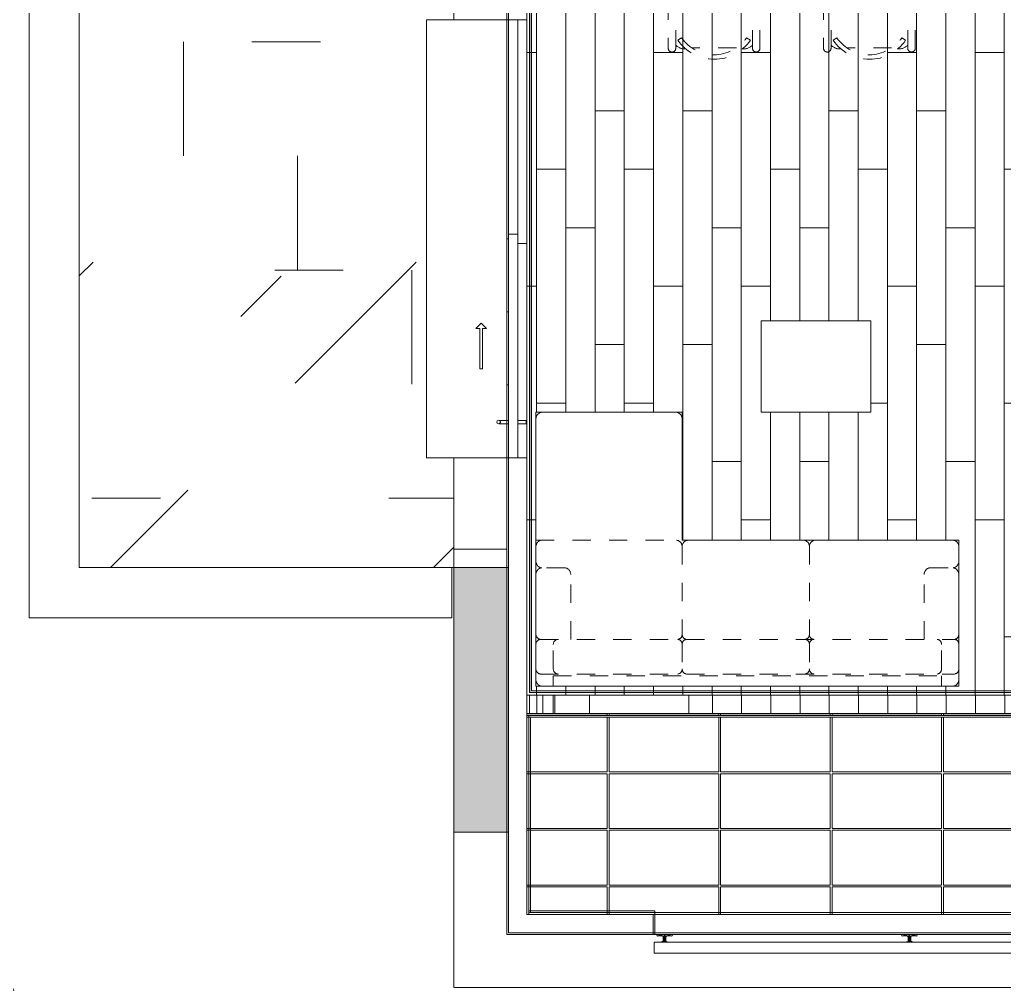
# Model space of a CAD drawing. Header units: metres. Extents: x 3856 to 4207, y -1118 to -691.
# Drawn here: x 3940.98 to 3946.37, y -996.41 to -991.13 of the extents above; entities that cross this region are included whole.
import ezdxf

# ---------------------------------------------------------------- set-up
doc = ezdxf.new("R2010")
doc.units = ezdxf.units.M
doc.linetypes.add('Trazo', pattern=[0.006, 0.003, -0.003])
for name, color, linetype, lineweight in [('_Hidden Lines_', 7, 'Trazo', 9), ('Balusters', 7, 'Continuous', 9), ('Casework', 7, 'Continuous', 9), ('Detail Items', 7, 'Continuous', 9), ('Doors', 7, 'Continuous', 9), ('Floors', 7, 'Continuous', 9), ('Panel', 7, 'Continuous', 9), ('Railings', 7, 'Continuous', 9), ('Structural Framing', 7, 'Continuous', 9), ('Surface Pattern', 7, 'Continuous', 9), ('Top Rails', 7, 'Continuous', 9), ('Walls', 7, 'Continuous', 9)]:
    doc.layers.add(name, color=color, linetype=linetype, lineweight=lineweight)
doc.layers.add('ROA-E00-URB-A101-MASTER_PLAN cambio estaciomientos_dwg', color=7, linetype='Continuous', lineweight=9, true_color=0x767676)

# ---------------------------------------------------------------- blocks, each defined once
blk = doc.blocks.new('Sofá en L pequeño 2D - Sofá en L pequeño 2D-5360451-IMPLANTACIÓN - KIT COMERCIAL')
at = {"layer": '_Hidden Lines_'}
for p, q in [((-0.8466, 0.3099), (-0.8466, 0.2099)), ((-0.7896, 0.2099), (-0.7896, 0.3099)), ((-0.7801, 0.2099), (-0.7801, 0.3099)), ((-0.5901, 0.2099), (-0.5901, 0.3099)), ((-0.0466, 0.2099), (-0.0466, 0.3099))]:
    blk.add_line(p, q, dxfattribs=at)
at = {"layer": 'Casework'}
for p, q in [((-0.8466, 0.2099), (-0.8466, 0.3099)), ((-0.0466, 0.3099), (-0.0466, 0.2099))]:
    blk.add_line(p, q, dxfattribs=at)
blk = doc.blocks.new('Multifuncional 2D - Mesa Centro 50x60cm-4007771-IMPLANTACIÓN - KIT COMERCIAL')
at = {"layer": '_Hidden Lines_'}
for p, q in [((-0.8578, -1.0866), (-0.8578, -0.5866)), ((-0.8578, -0.5866), (-0.2578, -0.5866)), ((-0.2578, -0.5866), (-0.2578, -1.0866)), ((-0.2578, -1.0866), (-0.8578, -1.0866))]:
    blk.add_line(p, q, dxfattribs=at)
at = {"layer": 'Casework'}
for p, q in [((-0.2578, -0.5866), (-0.8578, -0.5866)), ((-0.8578, -0.5866), (-0.8578, -1.0866)), ((-0.2578, -1.0866), (-0.2578, -0.5866)), ((-0.8578, -1.0866), (-0.2578, -1.0866))]:
    blk.add_line(p, q, dxfattribs=at)
blk = doc.blocks.new('Comedor 2D - Escritorio 70 x160 cm-3928755-IMPLANTACIÓN - KIT COMERCIAL')
at = {"layer": '_Hidden Lines_'}
for p, q in [((-0.4103, -0.1951), (-0.4106, 0.0618)), ((-0.37, 0.0618), (-0.3697, -0.1951)), ((-0.0381, 0.0594), (-0.2816, 0.0594)), ((0.0503, 0.0618), (0.05, -0.1951)), ((0.0908, 0.0618), (0.0906, -0.1951)), ((0.4397, -0.1951), (0.4394, 0.0618)), ((0.48, 0.0618), (0.4803, -0.1951)), ((0.8119, 0.0594), (0.5684, 0.0594)), ((0.9003, 0.0618), (0.9, -0.1951)), ((0.9408, 0.0618), (0.9406, -0.1951)), ((-0.3583, 0.0179), (-0.3377, 0.0037)), ((0.0386, 0.0179), (0.018, 0.0037)), ((0.4917, 0.0179), (0.5123, 0.0037)), ((0.8886, 0.0179), (0.868, 0.0037)), ((-0.4849, -0.8951), (-0.4849, -0.1951)), ((-0.4849, -0.1951), (1.1151, -0.1951)), ((1.1151, -0.1951), (1.1151, -0.8951)), ((1.1151, -0.8951), (-0.4849, -0.8951)), ((-0.4103, -0.8951), (-0.4106, -1.152)), ((-0.37, -1.152), (-0.3697, -0.8951)), ((0.0503, -1.152), (0.05, -0.8951)), ((0.0908, -1.152), (0.0906, -0.8951)), ((0.4397, -0.8951), (0.4394, -1.152)), ((0.48, -1.152), (0.4803, -0.8951)), ((0.9003, -1.152), (0.9, -0.8951)), ((0.9408, -1.152), (0.9406, -0.8951)), ((-0.3583, -1.1081), (-0.3377, -1.0938)), ((0.0386, -1.1081), (0.018, -1.0938)), ((0.4917, -1.1081), (0.5123, -1.0938)), ((0.8886, -1.1081), (0.868, -1.0938)), ((-0.0381, -1.1496), (-0.2816, -1.1496)), ((0.8119, -1.1496), (0.5684, -1.1496))]:
    blk.add_line(p, q, dxfattribs=at)
for centre, radius, start, end in [((-0.1599, -0.1193), 0.2413, 34.6628, 145.3372), ((0.6901, -0.1193), 0.2413, 34.6628, 145.3372), ((-0.3903, 0.0618), 0.0203, 0, 179.9995), ((-0.3196, -0.005), 0.0705, 86.3866, 135.5915), ((-0.1599, -0.1193), 0.2163, 34.6628, 145.3372), ((-0.0001, -0.005), 0.0705, 44.4089, 93.6134), ((0.0706, 0.0618), 0.0203, 0, 180), ((0.4597, 0.0618), 0.0203, 0, 179.9995), ((0.5304, -0.005), 0.0705, 86.3866, 135.5915), ((0.6901, -0.1193), 0.2163, 34.6628, 145.3372), ((0.8499, -0.005), 0.0705, 44.4089, 93.6134), ((0.9206, 0.0618), 0.0203, 0, 180), ((-0.1599, -0.9708), 0.2413, 214.6628, 325.3372), ((-0.1599, -0.9708), 0.2163, 214.6628, 325.3372), ((0.6901, -0.9708), 0.2413, 214.6628, 325.3372), ((0.6901, -0.9708), 0.2163, 214.6628, 325.3372), ((-0.3903, -1.152), 0.0203, 180.0005, 0), ((-0.3196, -1.0851), 0.0705, 224.4085, 273.6134), ((-0.0001, -1.0851), 0.0705, 266.3866, 315.5911), ((0.0706, -1.152), 0.0203, 180, 360), ((0.4597, -1.152), 0.0203, 180.0005, 0), ((0.5304, -1.0851), 0.0705, 224.4085, 273.6134), ((0.8499, -1.0851), 0.0705, 266.3866, 315.5911), ((0.9206, -1.152), 0.0203, 180, 360)]:
    blk.add_arc(centre, radius, start, end, dxfattribs=at)
at = {"layer": 'Casework'}
for p, q in [((1.1151, -0.1951), (-0.4849, -0.1951)), ((-0.4849, -0.1951), (-0.4849, -0.8951)), ((1.1151, -0.8951), (1.1151, -0.1951)), ((-0.4849, -0.8951), (1.1151, -0.8951))]:
    blk.add_line(p, q, dxfattribs=at)
blk = doc.blocks.new('Sofá en L pequeño 2D - Sofá en L pequeño 2D-V162-IMPLANTACIÓN - KIT COMERCIAL')
at = {"layer": '_Hidden Lines_'}
for p, q in [((-0.81, 0.8141), (-0.2353, 0.8141)), ((-0.2353, 0.8141), (-0.162, 0.8141)), ((-0.162, 0.8141), (-0.0835, 0.8141)), ((0.2523, 0.8141), (-0.0835, 0.8141)), ((-0.0466, 0.8141), (-0.0466, -1.4691)), ((-0.8466, -1.4691), (-0.8466, 0.7826)), ((-0.7801, 0.7908), (-0.7801, -1.4774)), ((-0.5901, 0.7908), (-0.5901, -1.4774)), ((-0.1986, 0.6556), (-0.1986, 0.7826)), ((0.6534, 0.0454), (0.6534, 0.7826)), ((-0.8466, 0.7191), (-0.7896, 0.7191)), ((-0.7896, 0.7191), (-0.7896, -1.4056)), ((-0.7515, 0.7191), (-0.6156, 0.7191)), ((-0.5901, 0.6241), (-0.2353, 0.6241)), ((-0.6156, 0.0141), (-0.7547, 0.0141)), ((-0.0809, 0.0141), (-0.5647, 0.0141)), ((0.2521, 0.0141), (-0.0809, 0.0141)), ((-0.6156, -0.6826), (-0.7547, -0.6826)), ((-0.0809, -0.6826), (-0.5647, -0.6826)), ((-0.5901, -1.3106), (-0.2353, -1.3106)), ((-0.1986, -1.3422), (-0.1986, -1.4691)), ((-0.7896, -1.4056), (-0.8466, -1.4056)), ((-0.7515, -1.4056), (-0.6156, -1.4056)), ((-0.81, -1.5006), (-0.2353, -1.5006)), ((-0.2353, -1.5006), (-0.162, -1.5006)), ((-0.162, -1.5006), (-0.0833, -1.5006))]:
    blk.add_line(p, q, dxfattribs=at)
for centre, radius, start, end in [((-0.811, 0.7782), 0.0359, 88.3598, 173.0603), ((-0.7531, 0.7868), 0.0274, 86.6223, 171.476), ((-0.6172, 0.7868), 0.0274, 8.524, 93.3777), ((-0.5631, 0.7868), 0.0274, 86.6223, 171.476), ((-0.2342, 0.7782), 0.0359, 6.9397, 91.6402), ((-0.163, 0.7782), 0.0359, 88.3598, 173.0603), ((-0.0822, 0.7782), 0.0359, 7.325, 92.0256), ((0.6178, 0.7782), 0.0359, 6.9397, 91.6402), ((-0.7531, 0.6918), 0.0274, 86.6223, 171.476), ((-0.6172, 0.6918), 0.0274, 8.524, 93.3777), ((-0.2342, 0.6599), 0.0359, 268.3598, 353.0603), ((-0.7531, 0.0414), 0.0274, 188.524, 273.3777), ((-0.7531, -0.0132), 0.0274, 86.6223, 171.476), ((-0.6172, 0.0414), 0.0274, 266.6223, 351.476), ((-0.6172, -0.0132), 0.0274, 8.524, 93.3777), ((-0.5631, 0.0414), 0.0274, 188.524, 266.6223), ((-0.5631, -0.0132), 0.0274, 93.3777, 171.476), ((-0.0822, 0.05), 0.0359, 272.0256, 352.675), ((-0.0822, -0.0217), 0.0359, 7.325, 87.9744), ((0.6178, 0.05), 0.0359, 267.9744, 352.6756), ((-0.7531, -0.6553), 0.0274, 188.524, 273.3777), ((-0.7531, -0.7099), 0.0274, 86.6223, 171.476), ((-0.6172, -0.6553), 0.0274, 266.6223, 351.476), ((-0.6172, -0.7099), 0.0274, 8.524, 93.3777), ((-0.5631, -0.6553), 0.0274, 188.524, 266.6223), ((-0.5631, -0.7099), 0.0274, 93.3777, 171.476), ((-0.0822, -0.6468), 0.0359, 272.0256, 352.675), ((-0.0822, -0.7185), 0.0359, 7.325, 87.9744), ((-0.2342, -1.3465), 0.0359, 6.9397, 91.6402), ((-0.7531, -1.3783), 0.0274, 188.524, 273.3777), ((-0.6172, -1.3783), 0.0274, 266.6223, 351.476), ((-0.811, -1.4648), 0.0359, 186.9397, 271.6402), ((-0.7531, -1.4733), 0.0274, 188.524, 273.3777), ((-0.6172, -1.4733), 0.0274, 266.6223, 351.476), ((-0.5631, -1.4733), 0.0274, 188.524, 273.3777), ((-0.2342, -1.4648), 0.0359, 268.3598, 353.0603), ((-0.163, -1.4648), 0.0359, 186.9397, 271.6402), ((-0.0822, -1.4648), 0.0359, 268.3598, 353.0603)]:
    blk.add_arc(centre, radius, start, end, dxfattribs=at)
at = {"layer": 'Casework'}
for p, q in [((0.6534, 0.8141), (-0.8466, 0.8141)), ((-0.8466, 0.8141), (-0.8466, -1.5006)), ((0.6534, 0.0141), (0.6534, 0.8141)), ((-0.0466, -1.5006), (-0.0466, 0.0141)), ((-0.0466, 0.0141), (0.6534, 0.0141)), ((-0.8466, -1.5006), (-0.0466, -1.5006))]:
    blk.add_line(p, q, dxfattribs=at)
blk = doc.blocks.new('Puerta Ventana 2 cuerpos - Puerta Ventana 240 x 210cm-11776537-IMPLANTACIÓN - KIT COMERCIAL')
at = {"layer": 'Detail Items'}
for p, q in [((-0.4919, 0.2295), (-0.4919, 0.2075)), ((-0.4624, 0.2), (-0.4919, 0.2295)), ((-0.7125, 0.2075), (-0.7125, 0.1925)), ((-0.4919, 0.2075), (-0.7125, 0.2075)), ((-0.7125, 0.1925), (-0.4919, 0.1925)), ((-0.4624, 0.2), (-0.4919, 0.1705)), ((-0.4919, 0.1705), (-0.4919, 0.1925))]:
    blk.add_line(p, q, dxfattribs=at)
at = {"layer": 'Doors'}
for p, q in [((-1.0127, 0.1008), (-1.0127, 0.05)), ((-0.9944, 0.05), (-0.9944, 0.1008)), ((-1.2, 0.05), (1.2, 0.05)), ((-1.2, 0), (-1.2, 0.05)), ((-1.2, 0.05), (0.025, 0.05)), ((0.025, 0), (-1.2, 0)), ((-0.025, -0.05), (-0.025, 0)), ((-0.025, 0), (1.2, 0)), ((0.025, 0.05), (0.025, 0)), ((1.2, 0), (1.2, -0.05)), ((-1.0127, 0), (-1.0127, -0.05)), ((-0.9944, -0.05), (-0.9944, 0))]:
    blk.add_line(p, q, dxfattribs=at)
for centre, start, end in [((-1.0035, 0.1049), 0, 180), ((-1.0035, 0.1049), 0, 180), ((-1.0035, 0.1049), 180, 360), ((-1.0035, 0.1049), 180, 360), ((-1.0035, -0.0555), 30, 150), ((-1.0035, -0.0555), 30, 150)]:
    blk.add_arc(centre, 0.01, start, end, dxfattribs=at)
for points, knots in [([(-0.9944, 0.1008), (-0.9945, 0.1007), (-0.9946, 0.1005), (-0.9948, 0.1001), (-0.9949, 0.0999), (-0.995, 0.0997), (-0.9951, 0.0995), (-0.9953, 0.0992), (-0.9956, 0.0988), (-0.996, 0.0983), (-0.9965, 0.0979), (-0.9969, 0.0974), (-0.9975, 0.097), (-0.9981, 0.0965), (-0.9987, 0.0962), (-0.9994, 0.0958), (-1.0002, 0.0955), (-1.001, 0.0952), (-1.0021, 0.095), (-1.0032, 0.0949), (-1.0044, 0.095), (-1.0056, 0.0951), (-1.0066, 0.0954), (-1.0076, 0.0958), (-1.0082, 0.0961), (-1.0087, 0.0963), (-1.0091, 0.0966), (-1.0096, 0.097), (-1.0101, 0.0974), (-1.0106, 0.0979), (-1.0111, 0.0983), (-1.0115, 0.0988), (-1.0118, 0.0992), (-1.012, 0.0995), (-1.0121, 0.0997), (-1.0122, 0.0999), (-1.0123, 0.1001), (-1.0125, 0.1005), (-1.0126, 0.1007), (-1.0127, 0.1008)], [0, 0, 0, 0, 0.055556, 0.083333, 0.097222, 0.111111, 0.125, 0.138889, 0.166667, 0.194444, 0.222222, 0.25, 0.277778, 0.305556, 0.333333, 0.361111, 0.388889, 0.416667, 0.444444, 0.5, 0.527778, 0.555556, 0.611111, 0.638889, 0.666667, 0.680556, 0.694444, 0.722222, 0.75, 0.777778, 0.805556, 0.833333, 0.861111, 0.875, 0.888889, 0.902778, 0.916667, 0.944444, 1, 1, 1, 1]), ([(-1.0127, 0.1008), (-1.0126, 0.1007), (-1.0125, 0.1005), (-1.0123, 0.1001), (-1.0122, 0.0999), (-1.0121, 0.0997), (-1.012, 0.0995), (-1.0118, 0.0992), (-1.0115, 0.0988), (-1.0111, 0.0983), (-1.0106, 0.0979), (-1.0101, 0.0974), (-1.0096, 0.097), (-1.009, 0.0965), (-1.0083, 0.0962), (-1.0076, 0.0958), (-1.0069, 0.0955), (-1.0061, 0.0952), (-1.005, 0.095), (-1.0038, 0.0949), (-1.0027, 0.095), (-1.0015, 0.0951), (-1.0004, 0.0954), (-0.9994, 0.0958), (-0.9988, 0.0961), (-0.9984, 0.0963), (-0.998, 0.0966), (-0.9975, 0.097), (-0.9969, 0.0974), (-0.9965, 0.0979), (-0.996, 0.0983), (-0.9956, 0.0988), (-0.9953, 0.0992), (-0.9951, 0.0995), (-0.995, 0.0997), (-0.9949, 0.0999), (-0.9948, 0.1001), (-0.9946, 0.1005), (-0.9945, 0.1007), (-0.9944, 0.1008)], [0, 0, 0, 0, 0.055556, 0.083333, 0.097222, 0.111111, 0.125, 0.138889, 0.166667, 0.194444, 0.222222, 0.25, 0.277778, 0.305556, 0.333333, 0.361111, 0.388889, 0.416667, 0.444444, 0.5, 0.527778, 0.555556, 0.611111, 0.638889, 0.666667, 0.680556, 0.694444, 0.722222, 0.75, 0.777778, 0.805556, 0.833333, 0.861111, 0.875, 0.888889, 0.902778, 0.916667, 0.944444, 1, 1, 1, 1]), ([(-1.0121, -0.0503), (-1.012, -0.0502), (-1.012, -0.0501), (-1.0118, -0.0498), (-1.0115, -0.0494), (-1.0111, -0.0489), (-1.0106, -0.0484), (-1.0101, -0.0479), (-1.0096, -0.0475), (-1.009, -0.0471), (-1.0083, -0.0467), (-1.0076, -0.0463), (-1.0069, -0.046), (-1.0061, -0.0458), (-1.005, -0.0455), (-1.0038, -0.0454), (-1.0027, -0.0455), (-1.0015, -0.0456), (-1.0004, -0.0459), (-0.9994, -0.0463), (-0.9988, -0.0466), (-0.9984, -0.0469), (-0.998, -0.0471), (-0.9975, -0.0475), (-0.9969, -0.0479), (-0.9965, -0.0484), (-0.996, -0.0489), (-0.9956, -0.0494), (-0.9953, -0.0498), (-0.9951, -0.0501), (-0.995, -0.0502), (-0.995, -0.0503)], [0.1111111, 0.1111111, 0.1111111, 0.1111111, 0.125, 0.1388889, 0.1666667, 0.1944444, 0.2222222, 0.25, 0.2777778, 0.3055556, 0.3333333, 0.3611111, 0.3888889, 0.4166667, 0.4444444, 0.5, 0.5277778, 0.5555556, 0.6111111, 0.6388889, 0.6666667, 0.6805556, 0.6944444, 0.7222222, 0.75, 0.7777778, 0.8055556, 0.8333333, 0.8611111, 0.875, 0.8888889, 0.8888889, 0.8888889, 0.8888889]), ([(-0.995, -0.0503), (-0.995, -0.0502), (-0.9951, -0.0501), (-0.9953, -0.0498), (-0.9956, -0.0494), (-0.996, -0.0489), (-0.9965, -0.0484), (-0.9969, -0.0479), (-0.9975, -0.0475), (-0.9981, -0.0471), (-0.9987, -0.0467), (-0.9994, -0.0463), (-1.0002, -0.046), (-1.001, -0.0458), (-1.0021, -0.0455), (-1.0032, -0.0454), (-1.0044, -0.0455), (-1.0056, -0.0456), (-1.0066, -0.0459), (-1.0076, -0.0463), (-1.0082, -0.0466), (-1.0087, -0.0469), (-1.0091, -0.0471), (-1.0096, -0.0475), (-1.0101, -0.0479), (-1.0106, -0.0484), (-1.0111, -0.0489), (-1.0115, -0.0494), (-1.0118, -0.0498), (-1.012, -0.0501), (-1.012, -0.0502), (-1.0121, -0.0503)], [0.1111111, 0.1111111, 0.1111111, 0.1111111, 0.125, 0.1388889, 0.1666667, 0.1944444, 0.2222222, 0.25, 0.2777778, 0.3055556, 0.3333333, 0.3611111, 0.3888889, 0.4166667, 0.4444444, 0.5, 0.5277778, 0.5555556, 0.6111111, 0.6388889, 0.6666667, 0.6805556, 0.6944444, 0.7222222, 0.75, 0.7777778, 0.8055556, 0.8333333, 0.8611111, 0.875, 0.8888889, 0.8888889, 0.8888889, 0.8888889])]:
    blk.add_open_spline(points, degree=3, knots=knots, dxfattribs=at)
blk = doc.blocks.new('Puertas fijas 3 cuerpos rejilla  - PV-1 Balcón Frances 2_80x2_10-11936004-IMPLANTACIÓN - KIT COMERCIAL')
at = {"layer": 'Detail Items'}
for p, q in [((-0.7401, 0.245), (-0.567, 0.245)), ((-0.7401, 0.235), (-0.7401, 0.245)), ((-0.567, 0.235), (-0.7401, 0.235)), ((-0.567, 0.267), (-0.567, 0.245)), ((-0.54, 0.24), (-0.567, 0.267)), ((-0.54, 0.24), (-0.567, 0.213)), ((-0.567, 0.213), (-0.567, 0.235))]:
    blk.add_line(p, q, dxfattribs=at)
at = {"layer": 'Doors'}
for p, q in [((-0.9333, 0.2228), (-0.9333, 0.187)), ((-0.915, 0.187), (-0.915, 0.2228)), ((1.6797, 0.177), (1.6797, 0.077))]:
    blk.add_line(p, q, dxfattribs=at)
for start, end in [(0, 180), (165, 180), (180, 360), (180, 360), (0, 15)]:
    blk.add_arc((-0.9241, 0.2269), 0.01, start, end, dxfattribs=at)
for points in [[(-0.915, 0.2228), (-0.9151, 0.2227), (-0.9152, 0.2225), (-0.9153, 0.2221), (-0.9155, 0.2219), (-0.9156, 0.2217), (-0.9157, 0.2215), (-0.9159, 0.2212), (-0.9162, 0.2208), (-0.9166, 0.2203), (-0.917, 0.2199), (-0.9175, 0.2194), (-0.9181, 0.219), (-0.9187, 0.2185), (-0.9193, 0.2182), (-0.92, 0.2178), (-0.9208, 0.2175), (-0.9216, 0.2172), (-0.9227, 0.217), (-0.9238, 0.2169), (-0.925, 0.217), (-0.9261, 0.2171), (-0.9272, 0.2174), (-0.9282, 0.2178), (-0.9288, 0.2181), (-0.9293, 0.2183), (-0.9297, 0.2186), (-0.9302, 0.219), (-0.9307, 0.2194), (-0.9312, 0.2199), (-0.9317, 0.2203), (-0.9321, 0.2208), (-0.9323, 0.2212), (-0.9325, 0.2215), (-0.9327, 0.2217), (-0.9328, 0.2219), (-0.9329, 0.2221), (-0.9331, 0.2225), (-0.9332, 0.2227), (-0.9333, 0.2228)], [(-0.9333, 0.2228), (-0.9332, 0.2227), (-0.9331, 0.2225), (-0.9329, 0.2221), (-0.9328, 0.2219), (-0.9327, 0.2217), (-0.9325, 0.2215), (-0.9323, 0.2212), (-0.9321, 0.2208), (-0.9317, 0.2203), (-0.9312, 0.2199), (-0.9307, 0.2194), (-0.9302, 0.219), (-0.9296, 0.2185), (-0.9289, 0.2182), (-0.9282, 0.2178), (-0.9275, 0.2175), (-0.9267, 0.2172), (-0.9256, 0.217), (-0.9244, 0.2169), (-0.9232, 0.217), (-0.9221, 0.2171), (-0.921, 0.2174), (-0.92, 0.2178), (-0.9194, 0.2181), (-0.919, 0.2183), (-0.9186, 0.2186), (-0.9181, 0.219), (-0.9175, 0.2194), (-0.917, 0.2199), (-0.9166, 0.2203), (-0.9162, 0.2208), (-0.9159, 0.2212), (-0.9157, 0.2215), (-0.9156, 0.2217), (-0.9155, 0.2219), (-0.9153, 0.2221), (-0.9152, 0.2225), (-0.9151, 0.2227), (-0.915, 0.2228)]]:
    blk.add_open_spline(points, degree=3, knots=[0, 0, 0, 0, 0.055556, 0.083333, 0.097222, 0.111111, 0.125, 0.138889, 0.166667, 0.194444, 0.222222, 0.25, 0.277778, 0.305556, 0.333333, 0.361111, 0.388889, 0.416667, 0.444444, 0.5, 0.527778, 0.555556, 0.611111, 0.638889, 0.666667, 0.680556, 0.694444, 0.722222, 0.75, 0.777778, 0.805556, 0.833333, 0.861111, 0.875, 0.888889, 0.902778, 0.916667, 0.944444, 1, 1, 1, 1], dxfattribs=at)
at = {"layer": 'Panel'}
blk.add_line((-1.0804, 0.187), (-0.1537, 0.187), dxfattribs=at)
blk = doc.blocks.new('Railing - 13048 _ 37304-12155290-IMPLANTACIÓN - KIT COMERCIAL')
at = {"layer": 'Balusters'}
for p, q in [((-0.0414, 0.0025), (0, 0.0025)), ((0, 0.0025), (-0.0414, 0.0025)), ((-0.039, 0.0115), (-0.039, 0.013)), ((-0.039, 0.013), (-0.039, 0.0115)), ((-0.012, 0.0075), (-0.035, 0.0075)), ((-0.035, 0.0075), (-0.012, 0.0075)), ((-0.008, 0.0385), (-0.008, 0.0115)), ((-0.008, 0.0115), (-0.008, 0.0385)), ((-0.0005, 0.0425), (-0.004, 0.0425)), ((-0.004, 0.0425), (-0.0005, 0.0425)), ((-0.001, 0.015), (-0.001, 0.031)), ((-0.001, 0.031), (0, 0.031)), ((0, 0.031), (-0.001, 0.031)), ((-0.001, 0.031), (-0.001, 0.015)), ((0, 0.015), (-0.001, 0.015)), ((-0.001, 0.015), (0, 0.015)), ((0, 0.031), (0, 0.042)), ((0, 0.042), (0, 0.031)), ((0, 0.0025), (0, 0.015)), ((0, 0.015), (0, 0.0025)), ((0, -0.0025), (-0.0414, -0.0025)), ((-0.0414, -0.0025), (0, -0.0025)), ((-0.039, -0.013), (-0.039, -0.0115)), ((-0.039, -0.0115), (-0.039, -0.013)), ((-0.035, -0.0075), (-0.012, -0.0075)), ((-0.012, -0.0075), (-0.035, -0.0075)), ((-0.008, -0.0115), (-0.008, -0.0385)), ((-0.008, -0.0385), (-0.008, -0.0115)), ((-0.004, -0.0425), (-0.0005, -0.0425)), ((-0.0005, -0.0425), (-0.004, -0.0425)), ((-0.001, -0.031), (-0.001, -0.015)), ((-0.001, -0.015), (0, -0.015)), ((0, -0.015), (-0.001, -0.015)), ((-0.001, -0.015), (-0.001, -0.031)), ((0, -0.031), (-0.001, -0.031)), ((-0.001, -0.031), (0, -0.031)), ((0, -0.015), (0, -0.0025)), ((0, -0.0025), (0, -0.015)), ((0, -0.042), (0, -0.031)), ((0, -0.031), (0, -0.042))]:
    blk.add_line(p, q, dxfattribs=at)
for centre, radius, start, end in [((-0.043, 0.013), 0.00399, 360, 60), ((-0.043, 0.013), 0.00399, 0, 60), ((-0.035, 0.0115), 0.00405, 180, 270), ((-0.035, 0.0115), 0.00405, 180, 270), ((-0.012, 0.0115), 0.00403, 270, 0), ((-0.012, 0.0115), 0.00403, 270, 360), ((-0.004, 0.0385), 0.00404, 90, 180), ((-0.004, 0.0385), 0.00404, 90, 180), ((-0.0005, 0.042), 0.000549, 0, 90), ((-0.0005, 0.042), 0.000549, 0, 90), ((-0.043, -0.013), 0.00399, 300, 360), ((-0.043, -0.013), 0.00399, 300, 360), ((-0.035, -0.0115), 0.00405, 90, 180), ((-0.035, -0.0115), 0.00405, 90, 180), ((-0.012, -0.0115), 0.00403, 360, 90), ((-0.012, -0.0115), 0.00403, 360, 90), ((-0.004, -0.0385), 0.00404, 180, 270), ((-0.004, -0.0385), 0.00404, 180, 270), ((-0.0005, -0.042), 0.000549, 270, 360), ((-0.0005, -0.042), 0.000549, 270, 360)]:
    blk.add_arc(centre, radius, start, end, dxfattribs=at)
blk = doc.blocks.new('Railing - 13048 _ 37304-V168-IMPLANTACIÓN - KIT COMERCIAL')
at = {"layer": 'Balusters'}
for p, q in [((-0.0414, 0.0025), (0, 0.0025)), ((0, 0.0025), (-0.0414, 0.0025)), ((-0.039, 0.0115), (-0.039, 0.013)), ((-0.039, 0.013), (-0.039, 0.0115)), ((-0.012, 0.0075), (-0.035, 0.0075)), ((-0.035, 0.0075), (-0.012, 0.0075)), ((-0.008, 0.0385), (-0.008, 0.0115)), ((-0.008, 0.0115), (-0.008, 0.0385)), ((-0.0005, 0.0425), (-0.004, 0.0425)), ((-0.004, 0.0425), (-0.0005, 0.0425)), ((-0.001, 0.015), (-0.001, 0.031)), ((-0.001, 0.031), (0, 0.031)), ((0, 0.031), (-0.001, 0.031)), ((-0.001, 0.031), (-0.001, 0.015)), ((0, 0.015), (-0.001, 0.015)), ((-0.001, 0.015), (0, 0.015)), ((0, -0.0025), (-0.0414, -0.0025)), ((-0.0414, -0.0025), (0, -0.0025)), ((-0.039, -0.013), (-0.039, -0.0115)), ((-0.039, -0.0115), (-0.039, -0.013)), ((-0.035, -0.0075), (-0.012, -0.0075)), ((-0.012, -0.0075), (-0.035, -0.0075)), ((-0.008, -0.0115), (-0.008, -0.0385)), ((-0.008, -0.0385), (-0.008, -0.0115)), ((-0.004, -0.0425), (-0.0005, -0.0425)), ((-0.0005, -0.0425), (-0.004, -0.0425)), ((-0.001, -0.031), (-0.001, -0.015)), ((-0.001, -0.015), (0, -0.015)), ((0, -0.015), (-0.001, -0.015)), ((-0.001, -0.015), (-0.001, -0.031)), ((0, -0.031), (-0.001, -0.031)), ((-0.001, -0.031), (0, -0.031)), ((0, -0.042), (0, -0.031)), ((0, -0.031), (0, -0.042))]:
    blk.add_line(p, q, dxfattribs=at)
for centre, radius, start, end in [((-0.043, 0.013), 0.00399, 360, 60), ((-0.043, 0.013), 0.00399, 0, 60), ((-0.035, 0.0115), 0.00405, 180, 270), ((-0.035, 0.0115), 0.00405, 180, 270), ((-0.012, 0.0115), 0.00403, 270, 0), ((-0.012, 0.0115), 0.00403, 270, 360), ((-0.004, 0.0385), 0.00404, 90, 180), ((-0.004, 0.0385), 0.00404, 90, 180), ((-0.0005, 0.042), 0.000549, 30, 90), ((-0.0005, 0.042), 0.000549, 30, 90), ((-0.043, -0.013), 0.00399, 300, 360), ((-0.043, -0.013), 0.00399, 300, 360), ((-0.035, -0.0115), 0.00405, 90, 180), ((-0.035, -0.0115), 0.00405, 90, 180), ((-0.012, -0.0115), 0.00403, 360, 90), ((-0.012, -0.0115), 0.00403, 360, 90), ((-0.004, -0.0385), 0.00404, 180, 270), ((-0.004, -0.0385), 0.00404, 180, 270), ((-0.0005, -0.042), 0.000549, 270, 360), ((-0.0005, -0.042), 0.000549, 270, 360)]:
    blk.add_arc(centre, radius, start, end, dxfattribs=at)
blk = doc.blocks.new('Railing - Railing-12155336-IMPLANTACIÓN - KIT COMERCIAL')
at = {"rotation": 89.99999999999422}
for name, p in [('Railing - 13048 _ 37304-12155290-IMPLANTACIÓN - KIT COMERCIAL', (3966.1455, -1024.7296)), ('Railing - 13048 _ 37304-12155290-IMPLANTACIÓN - KIT COMERCIAL', (3967.4855, -1024.7296)), ('Railing - 13048 _ 37304-V168-IMPLANTACIÓN - KIT COMERCIAL', (3968.8256, -1024.7296))]:
    blk.add_blockref(name, p, dxfattribs=at)
blk = doc.blocks.new('Top Rail Type - Top Rail_Internal_-12155337-IMPLANTACIÓN - KIT COMERCIAL')
at = {"layer": 'Top Rails'}
for p, q in [((3966.088, -1024.831), (3966.088, -1024.771)), ((3966.088, -1024.771), (3966.1455, -1024.771)), ((3966.1455, -1024.771), (3968.8256, -1024.771)), ((3968.8256, -1024.771), (3968.8831, -1024.771)), ((3968.8831, -1024.7796), (3968.8831, -1024.831)), ((3966.1455, -1024.831), (3966.088, -1024.831)), ((3968.8256, -1024.831), (3966.1455, -1024.831)), ((3968.8831, -1024.831), (3968.8256, -1024.831))]:
    blk.add_line(p, q, dxfattribs=at)
blk = doc.blocks.new('Top Rail Type - Top Rail_Internal_-V169-IMPLANTACIÓN - KIT COMERCIAL')
at = {"layer": 'Top Rails'}
for p, q in [((3966.088, -1024.771), (3966.088, -1024.831)), ((3966.088, -1024.771), (3966.1455, -1024.771)), ((3966.1455, -1024.771), (3968.8256, -1024.771)), ((3968.8256, -1024.771), (3968.8831, -1024.771)), ((3968.8831, -1024.7796), (3968.8831, -1024.831)), ((3966.088, -1024.831), (3966.1455, -1024.831)), ((3966.1455, -1024.831), (3968.8256, -1024.831)), ((3968.8256, -1024.831), (3968.8831, -1024.831))]:
    blk.add_line(p, q, dxfattribs=at)
blk = doc.blocks.new('EDIFICIO TIPO A_rvt-1-IMPLANTACIÓN - KIT COMERCIAL')
at = {"layer": 'Surface Pattern', "true_color": 0xdcf1d6}
h = blk.add_hatch(dxfattribs=at)
h.set_pattern_fill('FP_8', color=254, style=0, pattern_type=2)
h.set_pattern_definition([(45, (0, 0), (-1.76776695, 0), [0.9375, -3.75]), (45, (1.25, 1.25), (-1.76776695, 0), [0.9375, -3.75]), (45, (2.5, -0.375), (-1.76776695, 0), [0.3125, -2.5]), (90, (2.5, 0.625), (-0.625, 0.625), [0.625, -2.5]), (315, (2.5, 1.25), (0, 3.5355339), [0.625, -3.75]), (0, (1.25, 1.25), (2.5, 2.5), [0.375, -1.25]), (0, (-1.875, 2.5), (2.5, 2.5), [0.375, -2.5])])
h.paths.add_polyline_path([(3943.3568, -994.1273), (3943.3568, -993.5273), (3943.2068, -993.5273), (3943.2068, -991.1273), (3943.3568, -991.1273), (3943.3568, -984.1273), (3951.5576, -984.1273), (3951.5576, -983.9773), (3952.3068, -983.9773), (3952.3068, -982.6773), (3941.3068, -982.6773), (3941.3068, -994.1273)])
h.paths.add_polyline_path([(3963.3068, -994.0273), (3963.3068, -982.6773), (3952.4068, -982.6773), (3952.4068, -983.9773), (3953.1576, -983.9773), (3953.1576, -984.1273), (3961.3568, -984.1273), (3961.3584, -991.1273), (3961.5068, -991.1273), (3961.5068, -993.5273), (3961.3568, -993.5273), (3961.3568, -994.0273)])
at = {"layer": 'Surface Pattern', "true_color": 0x808080}
h = blk.add_hatch(dxfattribs=at)
h.set_pattern_fill('FP_31', color=8, style=0, pattern_type=2)
h.set_pattern_definition([(270, (3948.45, -991.627), (0.16, 1e-17), []), (0, (3948.45, -991.627), (0.32, 0.32), [0.16, -1.12]), (0, (3948.61, -992.267), (0.32, 0.32), [0.16, -1.12])])
h.paths.add_polyline_path([(3946.1215, -994.8273), (3947.2568, -994.8273), (3947.2568, -993.5273), (3947.0568, -993.5273), (3947.0568, -991.6273), (3949.7318, -991.6273), (3949.7318, -991.6073), (3948.7818, -991.6073), (3948.7818, -991.5673), (3949.7418, -991.563), (3949.7301, -990.3273), (3948.4568, -990.3273), (3948.4568, -990.6273), (3948.3568, -990.6273), (3948.3568, -987.6873), (3948.4068, -987.6873), (3948.4068, -986.8673), (3948.3568, -986.8673), (3948.3568, -986.8273), (3947.3568, -986.8273), (3947.3568, -986.9173), (3947.3068, -986.9173), (3947.3068, -987.6373), (3947.3568, -987.6373), (3947.3568, -989.0273), (3947.2568, -989.0273), (3947.2568, -987.8273), (3943.7568, -987.8273), (3943.7568, -994.8273), (3944.6068, -994.8273)])
h.paths.add_polyline_path([(3943.8068, -994.7773), (3943.8068, -993.2773), (3944.6068, -993.2773), (3944.6068, -993.9773), (3946.1215, -993.9773), (3946.1215, -994.7773), (3943.8114, -994.7773)])
h.paths.add_polyline_path([(3945.4521, -993.2773), (3945.0392, -993.2773), (3945.0392, -992.7773), (3945.6392, -992.7773), (3945.6392, -993.2773)])
h.paths.add_polyline_path([(3949.8261, -991.5873), (3949.8301, -991.5873), (3949.8301, -990.6673), (3949.7818, -990.6673), (3949.7818, -991.5873)])
h.paths.add_polyline_path([(3945.0392, -991.0273), (3944.4568, -991.0273), (3944.4568, -990.3273), (3946.0568, -990.3273), (3946.0568, -991.0273), (3945.6392, -991.0273)])
h.paths.add_polyline_path([(3950.1559, -990.2123), (3950.1559, -987.8273), (3949.0568, -987.8273), (3949.0568, -989.0348), (3948.4718, -989.0348), (3948.4718, -990.2123), (3948.7594, -990.2123), (3948.7691, -990.2123), (3949.0418, -990.2123), (3949.0418, -989.8773), (3949.0568, -989.8773), (3949.0568, -990.2123), (3950.1503, -990.2123)])
h.paths.add_polyline_path([(3943.7535, -987.7273), (3947.2568, -987.7273), (3947.2568, -987.6573), (3946.5068, -987.6573), (3946.5068, -987.6173), (3947.2668, -987.6116), (3947.2568, -986.8273), (3946.6568, -986.8273), (3946.6495, -986.7298), (3946.6318, -986.7298), (3946.6403, -986.7148), (3946.6568, -986.7148), (3946.6568, -985.9916), (3946.6718, -985.9916), (3946.6818, -986.7273), (3947.2568, -986.7273), (3947.2568, -984.5273), (3943.7535, -984.5273), (3943.7535, -986.855)])
h.paths.add_polyline_path([(3951.947, -987.7273), (3952.3068, -987.7273), (3952.3068, -984.5273), (3948.9568, -984.5273), (3948.9568, -986.8273), (3948.4568, -986.8273), (3948.4468, -987.6673), (3949.3068, -987.6673), (3949.3068, -987.7073), (3948.4568, -987.7073), (3948.4568, -987.7273), (3951.7862, -987.7273)])
h.paths.add_polyline_path([(3951.7862, -987.295), (3951.7862, -986.895), (3952.1862, -986.895), (3952.1862, -987.295), (3951.947, -987.295)])
h.paths.add_polyline_path([(3952.1862, -986.795), (3950.2862, -986.795), (3950.2862, -985.195), (3952.1862, -985.195)])
h.paths.add_polyline_path([(3945.7981, -986.5273), (3944.3981, -986.5273), (3944.3981, -984.6273), (3945.7981, -984.6273), (3945.7981, -986.0767)])
h.paths.add_polyline_path([(3946.6718, -985.9903), (3946.6718, -985.2671), (3946.6868, -985.2671), (3946.6868, -985.9903)])
h.paths.add_polyline_path([(3946.6568, -985.2671), (3946.6568, -984.5298), (3946.7068, -984.5298), (3946.7068, -984.5448), (3946.6718, -984.5448), (3946.6718, -985.2671)])
h.paths.add_polyline_path([(3951.947, -985.095), (3951.7862, -985.095), (3951.7862, -984.695), (3952.1862, -984.695), (3952.1862, -985.095)])
h.paths.add_polyline_path([(3946.2878, -985.0273), (3945.8878, -985.0273), (3945.8878, -984.6273), (3946.2878, -984.6273)])
h.paths.add_polyline_path([(3944.2878, -985.0273), (3943.8878, -985.0273), (3943.8878, -984.6273), (3944.2878, -984.6273), (3944.2878, -984.9323)])
h = blk.add_hatch(dxfattribs=at)
h.set_pattern_fill('FP_26', color=8, style=0, pattern_type=2)
h.set_pattern_definition([(90, (1907.012, -977.227), (-0.16, 1e-17), []), (180, (1907.012, -977.227), (-0.32, -0.32), [0.16, -1.12]), (180, (1906.852, -976.587), (-0.32, -0.32), [0.16, -1.12])])
h.paths.add_polyline_path([(3947.2568, -994.9273), (3947.2568, -994.8273), (3944.6434, -994.8273), (3944.6434, -994.9273), (3946.6132, -994.9273)])
h.paths.add_polyline_path([(3943.7568, -994.9273), (3943.8434, -994.9273), (3943.8434, -994.8273), (3943.7568, -994.8273)])
h.paths.add_polyline_path([(3949.7301, -990.6273), (3949.7318, -990.6273), (3949.7301, -990.3277)])
h = blk.add_hatch(dxfattribs=at)
h.set_pattern_fill('FP_44', color=8, style=0, pattern_type=2)
h.set_pattern_definition([(270, (3958.847, -1000.527), (0.61, 4e-17), [0.3, -0.01]), (270, (3959.447, -1000.527), (0.61, 4e-17), [0.3, -0.01]), (0, (3958.847, -1000.527), (0, 0.31), [0.6, -0.01]), (0, (3958.847, -1000.827), (0, 0.31), [0.6, -0.01])])
h.paths.add_polyline_path([(3943.7568, -996.0273), (3947.2568, -996.0273), (3947.2568, -994.9273), (3943.7568, -994.9273)])
at = {"layer": 'Floors'}
for p, q in [((3941.3068, -982.6773), (3941.3068, -994.1273)), ((3943.7568, -987.8273), (3943.7568, -994.8273)), ((3943.3568, -991.1273), (3943.3568, -990.4273)), ((3943.6468, -991.1273), (3943.2068, -991.1273)), ((3943.2068, -991.1273), (3943.2068, -993.5273)), ((3943.6468, -993.5273), (3943.6468, -991.1273)), ((3943.2068, -993.5273), (3943.6468, -993.5273)), ((3943.3568, -994.1273), (3943.3568, -993.5273)), ((3941.3068, -994.1273), (3943.3568, -994.1273)), ((3943.7568, -994.8273), (3943.7568, -994.9273)), ((3943.7568, -994.8273), (3947.2568, -994.8273)), ((3947.2568, -994.9273), (3943.7568, -994.9273)), ((3943.7568, -994.9273), (3943.7568, -996.0273)), ((3943.7568, -996.0273), (3944.4568, -996.0273))]:
    blk.add_line(p, q, dxfattribs=at)
at = {"layer": 'Walls', "lineweight": 18}
for p, q in [((3943.7572, -987.8273), (3943.7572, -994.8123)), ((3943.7722, -994.8123), (3943.7722, -987.8423)), ((3943.6468, -990.4373), (3943.6468, -992.7273)), ((3943.6568, -992.7273), (3943.6568, -990.4373)), ((3943.6468, -992.7273), (3943.6568, -992.7273)), ((3943.6568, -992.7273), (3943.6468, -992.7273)), ((3943.6468, -992.7273), (3943.6468, -993.5273)), ((3943.6568, -993.5273), (3943.6568, -992.7273)), ((3943.6468, -993.5273), (3943.6468, -996.1373)), ((3943.6568, -993.5273), (3943.6468, -993.5273)), ((3943.6468, -993.5273), (3943.6568, -993.5273)), ((3943.6568, -996.1273), (3943.6568, -993.5273)), ((3943.7572, -994.8123), (3943.7572, -994.8273)), ((3943.7572, -994.8273), (3947.2568, -994.8273)), ((3947.2418, -994.8123), (3943.7722, -994.8123)), ((3944.4568, -994.9273), (3943.7568, -994.9273)), ((3943.7568, -994.9273), (3943.7568, -994.9373)), ((3943.7568, -994.9373), (3944.4568, -994.9373)), ((3943.7568, -994.9373), (3943.7568, -996.0273)), ((3943.7668, -994.9373), (3943.7568, -994.9373)), ((3943.7668, -996.0273), (3943.7668, -994.9373)), ((3947.2568, -994.9273), (3944.4568, -994.9273)), ((3944.4568, -994.9373), (3947.2568, -994.9373)), ((3944.4568, -996.0173), (3943.7668, -996.0173)), ((3943.7668, -996.0173), (3943.7668, -996.0273)), ((3944.4568, -996.0273), (3944.4568, -996.0173)), ((3943.7568, -996.0273), (3943.7668, -996.0273)), ((3943.7668, -996.0273), (3944.4568, -996.0273)), ((3947.2568, -996.0273), (3944.4568, -996.0273)), ((3944.4568, -996.0273), (3944.4568, -996.1273)), ((3943.6468, -996.1373), (3943.6568, -996.1373)), ((3944.4568, -996.1273), (3943.6568, -996.1273)), ((3943.6568, -996.1373), (3944.4568, -996.1373)), ((3944.4568, -996.1273), (3947.2568, -996.1273)), ((3944.4568, -996.1373), (3944.4568, -996.1273)), ((3947.2568, -996.1273), (3944.4568, -996.1273)), ((3944.4568, -996.1273), (3944.4568, -996.1373)), ((3944.4568, -996.1373), (3947.2568, -996.1373))]:
    blk.add_line(p, q, dxfattribs=at)
at = {"layer": 'Walls'}
for p, q in [((3943.7718, -994.8023), (3943.7718, -987.8523)), ((3943.7818, -987.8523), (3943.7818, -994.8023)), ((3943.6468, -990.4373), (3943.6468, -991.1273)), ((3943.6468, -991.1273), (3943.6468, -990.4373)), ((3943.6568, -990.4373), (3943.6568, -991.1273)), ((3943.6568, -991.1273), (3943.6568, -990.4373)), ((3943.6568, -991.1273), (3943.6468, -991.1273)), ((3943.6468, -991.1273), (3943.6468, -993.5273)), ((3943.6468, -993.5273), (3943.6468, -991.1273)), ((3943.6468, -991.1273), (3943.6568, -991.1273)), ((3943.6568, -991.1273), (3943.6568, -993.5273)), ((3943.6568, -993.5273), (3943.6568, -991.1273)), ((3943.6568, -992.3023), (3943.6568, -991.1273)), ((3943.6568, -991.1273), (3943.7068, -991.1273)), ((3943.6468, -993.5273), (3943.6468, -994.1273)), ((3943.6468, -996.1373), (3943.6468, -993.5273)), ((3943.6468, -993.5273), (3943.6568, -993.5273)), ((3943.6568, -993.5273), (3943.6468, -993.5273)), ((3943.6568, -993.5273), (3943.6468, -993.5273)), ((3943.6568, -993.5273), (3943.6468, -993.5273)), ((3943.6568, -993.5273), (3943.6568, -996.1273)), ((3943.6568, -994.1273), (3943.6568, -993.5273)), ((3943.7568, -993.5273), (3943.7068, -993.5273)), ((3943.7568, -994.8273), (3943.7568, -994.9273)), ((3943.7568, -994.9273), (3943.7568, -994.8273)), ((3943.7718, -994.8023), (3943.7718, -994.8123)), ((3947.2318, -994.8123), (3943.7718, -994.8123)), ((3943.7718, -994.8273), (3943.7718, -994.9273)), ((3943.7718, -994.9273), (3943.7718, -994.8273)), ((3943.7818, -994.8023), (3947.2318, -994.8023)), ((3943.7668, -996.0173), (3943.7668, -994.9373)), ((3943.7768, -994.9373), (3943.7668, -994.9373)), ((3943.7768, -994.9373), (3947.2468, -994.9373)), ((3943.7768, -994.9473), (3943.7768, -996.0173)), ((3947.2468, -994.9473), (3943.7768, -994.9473)), ((3943.6468, -995.5773), (3943.6468, -996.1373)), ((3943.6568, -996.1273), (3943.6568, -995.5773)), ((3943.7668, -996.0073), (3944.4568, -996.0073)), ((3943.7668, -996.0073), (3943.7668, -996.0173)), ((3943.7668, -996.0173), (3943.7768, -996.0173)), ((3944.4568, -996.0173), (3943.7668, -996.0173)), ((3944.4568, -996.0173), (3944.4568, -996.0073)), ((3944.4568, -996.0173), (3947.2368, -996.0173)), ((3944.4568, -996.0273), (3944.4568, -996.0173)), ((3947.2468, -996.0273), (3944.4568, -996.0273)), ((3943.6568, -996.1373), (3943.6468, -996.1373)), ((3943.6468, -996.1373), (3943.6568, -996.1373)), ((3944.4483, -996.1273), (3943.6568, -996.1273)), ((3943.6568, -996.1273), (3944.4568, -996.1273)), ((3943.6568, -996.1373), (3944.4568, -996.1373)), ((3944.4568, -996.1373), (3943.6568, -996.1373)), ((3944.4568, -996.1273), (3944.4483, -996.1273)), ((3944.4483, -996.1273), (3944.4483, -996.1373)), ((3944.4483, -996.1273), (3944.4483, -996.1373)), ((3944.4568, -996.1373), (3944.4483, -996.1373)), ((3944.4483, -996.1373), (3944.4568, -996.1373)), ((3944.4568, -996.1373), (3947.2468, -996.1373)), ((3947.2468, -996.1373), (3944.4568, -996.1373)), ((3944.4568, -996.1373), (3946.2817, -996.1373)), ((3946.2817, -996.1373), (3944.4568, -996.1373))]:
    blk.add_line(p, q, dxfattribs=at)
at = {"layer": 'Casework', "lineweight": 9}
for name, p in [('Comedor 2D - Escritorio 70 x160 cm-3928755-IMPLANTACIÓN - KIT COMERCIAL', (3944.9416, -990.1323)), ('Sofá en L pequeño 2D - Sofá en L pequeño 2D-5360451-IMPLANTACIÓN - KIT COMERCIAL', (3944.69, -995.1372))]:
    blk.add_blockref(name, p, dxfattribs=at)
for name, p, rotation in [('Multifuncional 2D - Mesa Centro 50x60cm-4007771-IMPLANTACIÓN - KIT COMERCIAL', (3944.7815, -993.8639), 180), ('Sofá en L pequeño 2D - Sofá en L pequeño 2D-V162-IMPLANTACIÓN - KIT COMERCIAL', (3944.6208, -993.9307), 90.00000000000337)]:
    blk.add_blockref(name, p, dxfattribs=dict(at, rotation=rotation))
at = {"layer": 'Doors', "lineweight": 9}
for name, p, rotation in [('Puerta Ventana 2 cuerpos - Puerta Ventana 240 x 210cm-11776537-IMPLANTACIÓN - KIT COMERCIAL', (3943.7068, -992.3273), 90), ('Puertas fijas 3 cuerpos rejilla  - PV-1 Balcón Frances 2_80x2_10-11936004-IMPLANTACIÓN - KIT COMERCIAL', (3946.128, -995.9503), 180)]:
    blk.add_blockref(name, p, dxfattribs=dict(at, rotation=rotation))
at = {"layer": 'Railings', "lineweight": 9}
blk.add_blockref('Railing - Railing-12155336-IMPLANTACIÓN - KIT COMERCIAL', (-21.6347, 28.5922), dxfattribs=at)
at = {"layer": 'Top Rails', "lineweight": 9}
for name in ['Top Rail Type - Top Rail_Internal_-12155337-IMPLANTACIÓN - KIT COMERCIAL', 'Top Rail Type - Top Rail_Internal_-V169-IMPLANTACIÓN - KIT COMERCIAL']:
    blk.add_blockref(name, (-21.6347, 28.5922), dxfattribs=at)
blk = doc.blocks.new('ROA-E00-URB-A101-MASTER_PLAN cambio estaciomientos_dwg_ROA-E01-ARQ-R23_rvt-1-Master Plan - Etapa 1-7986546-IMPLANTACIÓN - KIT COMERCIAL')
at = {"layer": 'Floors'}
blk.add_line((994.0273, 3943.6468), (993.5273, 3943.6468), dxfattribs=at)
at = {"layer": 'Walls'}
for p, q in [((996.1373, 3944.4568), (996.1373, 3946.2817)), ((996.1273, 3944.4483), (996.1273, 3943.6568)), ((992.3273, 3943.6468), (992.3273, 3943.6568)), ((993.1273, 3943.6568), (993.1273, 3943.6468)), ((994.1273, 3943.6568), (993.5273, 3943.6568)), ((996.1273, 3943.6568), (995.5773, 3943.6568)), ((993.5273, 3943.6468), (994.1273, 3943.6468))]:
    blk.add_line(p, q, dxfattribs=at)
at = {"layer": 'Walls', "flags": 128}
for points in [[(996.1373, 3946.2817), (996.1373, 3944.4568), (996.1273, 3944.4568)], [(995.5773, 3943.6468), (996.1373, 3943.6468), (996.1373, 3943.6568), (996.1373, 3944.4568), (996.1273, 3944.4568)]]:
    blk.add_lwpolyline(points, dxfattribs=at)
blk = doc.blocks.new('ROA-E00-URB-A101-MASTER_PLAN cambio estaciomientos_dwg_ROA-E01-EST-R23_rvt-1-Master Plan - Etapa 1-7986858-IMPLANTACIÓN - KIT COMERCIAL')
at = {"layer": 'Floors', "flags": 128}
blk.add_lwpolyline([(995.5773, 3943.3568), (996.4273, 3943.3568), (996.4273, 3949.6098)], dxfattribs=at)
at = {"layer": 'Structural Framing', "flags": 128}
blk.add_lwpolyline([(994.1273, 3943.3468), (994.4023, 3943.3468), (994.4023, 3941.0318), (994.1273, 3941.0318), (982.9523, 3941.0318)], dxfattribs=at)
at = {"layer": 'Walls'}
blk.add_line((993.5273, 3943.6568), (994.1273, 3943.6568), dxfattribs=at)
at = {"layer": 'Walls', "flags": 128}
for points in [[(995.5773, 3943.6568), (996.1273, 3943.6568), (996.1273, 3943.7568), (996.1273, 3944.4483)], [(994.0273, 3943.3568), (994.0273, 3943.6468), (994.1273, 3943.6468)]]:
    blk.add_lwpolyline(points, dxfattribs=at)
blk = doc.blocks.new('ROA-E00-URB-A101-MASTER_PLAN cambio estaciomientos_dwg-7942325-IMPLANTACIÓN - KIT COMERCIAL')
for name in ['ROA-E00-URB-A101-MASTER_PLAN cambio estaciomientos_dwg_ROA-E01-EST-R23_rvt-1-Master Plan - Etapa 1-7986858-IMPLANTACIÓN - KIT COMERCIAL', 'ROA-E00-URB-A101-MASTER_PLAN cambio estaciomientos_dwg_ROA-E01-ARQ-R23_rvt-1-Master Plan - Etapa 1-7986546-IMPLANTACIÓN - KIT COMERCIAL']:
    blk.add_blockref(name, (0, 0))

msp = doc.modelspace()

# ---------------------------------------------------------------- hatches: boundary and pattern name
at = {"layer": 'Surface Pattern', "true_color": 0xffff00}
msp.add_hatch(color=2, dxfattribs=at).paths.add_polyline_path([(3943.3568, -994.1273), (3943.3568, -995.5773), (3943.6568, -995.5773), (3943.6568, -994.1273)])

# ---------------------------------------------------------------- linework, layer by layer
at = {"layer": 'Floors'}
for p, q in [((3943.6568, -994.1273), (3943.3568, -994.1273)), ((3943.3568, -994.1273), (3943.3568, -995.5773)), ((3943.6568, -995.5773), (3943.6568, -994.1273)), ((3943.3568, -995.5773), (3943.6568, -995.5773))]:
    msp.add_line(p, q, dxfattribs=at)
msp.add_arc((3941.8568, -996.0273), 1, 180, 270, dxfattribs=at)

# ---------------------------------------------------------------- block references
at = {"lineweight": 5}
msp.add_blockref('EDIFICIO TIPO A_rvt-1-IMPLANTACIÓN - KIT COMERCIAL', (0, 0), dxfattribs=at)
at = {"layer": 'ROA-E00-URB-A101-MASTER_PLAN cambio estaciomientos_dwg', "color": 7, "rotation": 269.9999999999999}
msp.add_blockref('ROA-E00-URB-A101-MASTER_PLAN cambio estaciomientos_dwg-7942325-IMPLANTACIÓN - KIT COMERCIAL', (0, 0), dxfattribs=at)

doc.saveas('drawing.dxf')
